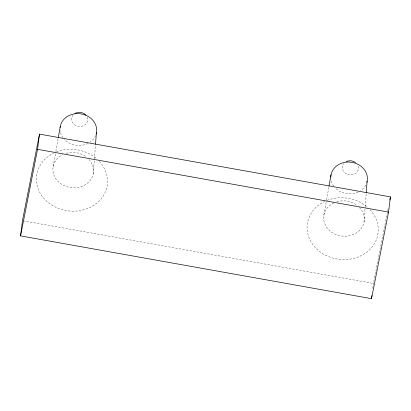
<?xml version="1.0" encoding="UTF-8"?>
<svg xmlns="http://www.w3.org/2000/svg" width="411" height="411" viewBox="0 0 411 411"><rect width="100%" height="100%" fill="white"/><g stroke="black" fill="none" stroke-linecap="round" stroke-linejoin="round"><path stroke-width="0.31" stroke-dasharray="2.06 1.54" d="M93.282 173.689L95.475 144.913M364.012 222.12L365.138 207.411M365.184 206.774L366.16 193.982M372.782 288.527L373.424 283.456L388.354 207.56M53.173 166.512L55.737 152.065M55.845 151.433L58.187 138.24M323.904 214.943L326.468 200.496M326.581 199.864L328.805 187.303M23.103 220.789L373.424 283.456M89.012 159.453A20.38 17.632 7.2 0 1 85.36 184.662A20.38 17.632 7.2 0 1 56.384 179.479A20.38 17.632 7.2 0 1 62.559 154.721M66.15 153.313A20.38 17.632 7.2 0 1 86.202 156.899M370.095 209.81A35.67 30.861 7.2 0 1 363.817 254.214A35.67 30.861 7.2 0 1 312.899 244.679A35.67 30.861 7.2 0 1 324.87 201.339M327.238 200.327A35.67 30.861 7.2 0 1 367.845 207.591M359.317 207.427A20.38 17.632 7.2 0 1 356.27 232.986A20.38 17.632 7.2 0 1 326.997 227.745A20.38 17.632 7.2 0 1 333.866 202.875M336.881 201.744A20.38 17.632 7.2 0 1 356.938 205.33M365.723 185.12A18.346 15.87 7.2 0 1 360.76 190.581M358.166 192.055A18.346 15.87 7.2 0 1 335.263 187.961M333.773 186.198A18.346 15.87 7.2 0 1 330.855 178.877M358.212 166.198A8.153 7.054 7.2 0 1 349.001 174.747A8.153 7.054 7.2 0 1 343.673 163.593M99.359 161.379A35.67 30.861 7.2 0 1 93.261 205.675A35.67 30.861 7.2 0 1 42.415 196.576A35.67 30.861 7.2 0 1 53.564 153.185M56.502 151.895A35.67 30.861 7.2 0 1 97.109 159.16M95.516 135.609A18.346 15.87 7.2 0 1 90.03 142.149M87.954 143.377A18.346 15.87 7.2 0 1 64.142 139.118M63.037 137.767A18.346 15.87 7.2 0 1 60.124 130.446M87.26 117.171A8.153 7.054 7.2 0 1 78.619 126.372A8.153 7.054 7.2 0 1 72.937 115.162"/><path stroke-width="0.62" d="M95.522 144.271L96.4 132.763M366.258 192.702L367.131 181.194M20.55 235.883L22.471 220.676L39.497 134.114L390.45 196.895L388.529 212.107L371.503 298.669L20.55 235.883L37.576 149.327L39.497 134.114M371.503 298.669L371.904 295.499M58.295 137.613L60.304 126.305M329.031 186.044L331.035 174.737M389.834 200.029L390.45 196.895M37.576 149.327L388.529 212.107M330.778 177.095A18.346 15.87 7.2 0 1 351.467 162.273A18.346 15.87 7.2 0 1 366.853 182.345M346.098 161.672A8.153 7.054 7.2 0 1 355.556 162.545M60.124 127.477A18.346 15.87 7.2 0 1 81.419 113.955A18.346 15.87 7.2 0 1 96.123 133.914M74.925 113.482A8.153 7.054 7.2 0 1 85.945 115.137"/></g></svg>
